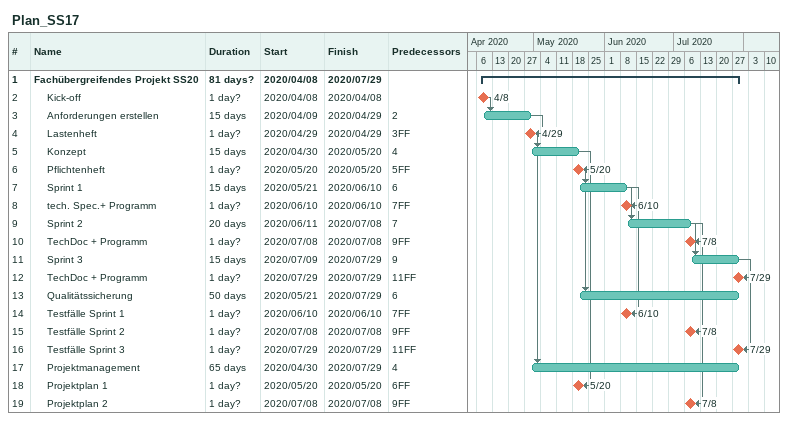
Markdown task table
Plan_SS17

| ID | Level | Task | Duration | Start | Finish | Predecessors |
|---|---|---|---|---|---|---|
| 1 | 1 | **Fachübergreifendes Projekt SS20** | 81d? | 2020-04-08 | 2020-07-29 |  |
| 2 | 2 | Kick-off | 1d? | 2020-04-08 | 2020-04-08 |  |
| 3 | 2 | Anforderungen erstellen | 15d | 2020-04-09 | 2020-04-29 | 2 |
| 4 | 2 | Lastenheft | 1d? | 2020-04-29 | 2020-04-29 | 3FF |
| 5 | 2 | Konzept | 15d | 2020-04-30 | 2020-05-20 | 4 |
| 6 | 2 | Pflichtenheft | 1d? | 2020-05-20 | 2020-05-20 | 5FF |
| 7 | 2 | Sprint 1 | 15d | 2020-05-21 | 2020-06-10 | 6 |
| 8 | 2 | tech. Spec.+ Programm | 1d? | 2020-06-10 | 2020-06-10 | 7FF |
| 9 | 2 | Sprint 2 | 20d | 2020-06-11 | 2020-07-08 | 7 |
| 10 | 2 | TechDoc + Programm | 1d? | 2020-07-08 | 2020-07-08 | 9FF |
| 11 | 2 | Sprint 3 | 15d | 2020-07-09 | 2020-07-29 | 9 |
| 12 | 2 | TechDoc + Programm | 1d? | 2020-07-29 | 2020-07-29 | 11FF |
| 13 | 2 | Qualitätssicherung | 50d | 2020-05-21 | 2020-07-29 | 6 |
| 14 | 2 | Testfälle Sprint 1 | 1d? | 2020-06-10 | 2020-06-10 | 7FF |
| 15 | 2 | Testfälle Sprint 2 | 1d? | 2020-07-08 | 2020-07-08 | 9FF |
| 16 | 2 | Testfälle Sprint 3 | 1d? | 2020-07-29 | 2020-07-29 | 11FF |
| 17 | 2 | Projektmanagement | 65d | 2020-04-30 | 2020-07-29 | 4 |
| 18 | 2 | Projektplan 1 | 1d? | 2020-05-20 | 2020-05-20 | 6FF |
| 19 | 2 | Projektplan 2 | 1d? | 2020-07-08 | 2020-07-08 | 9FF |
